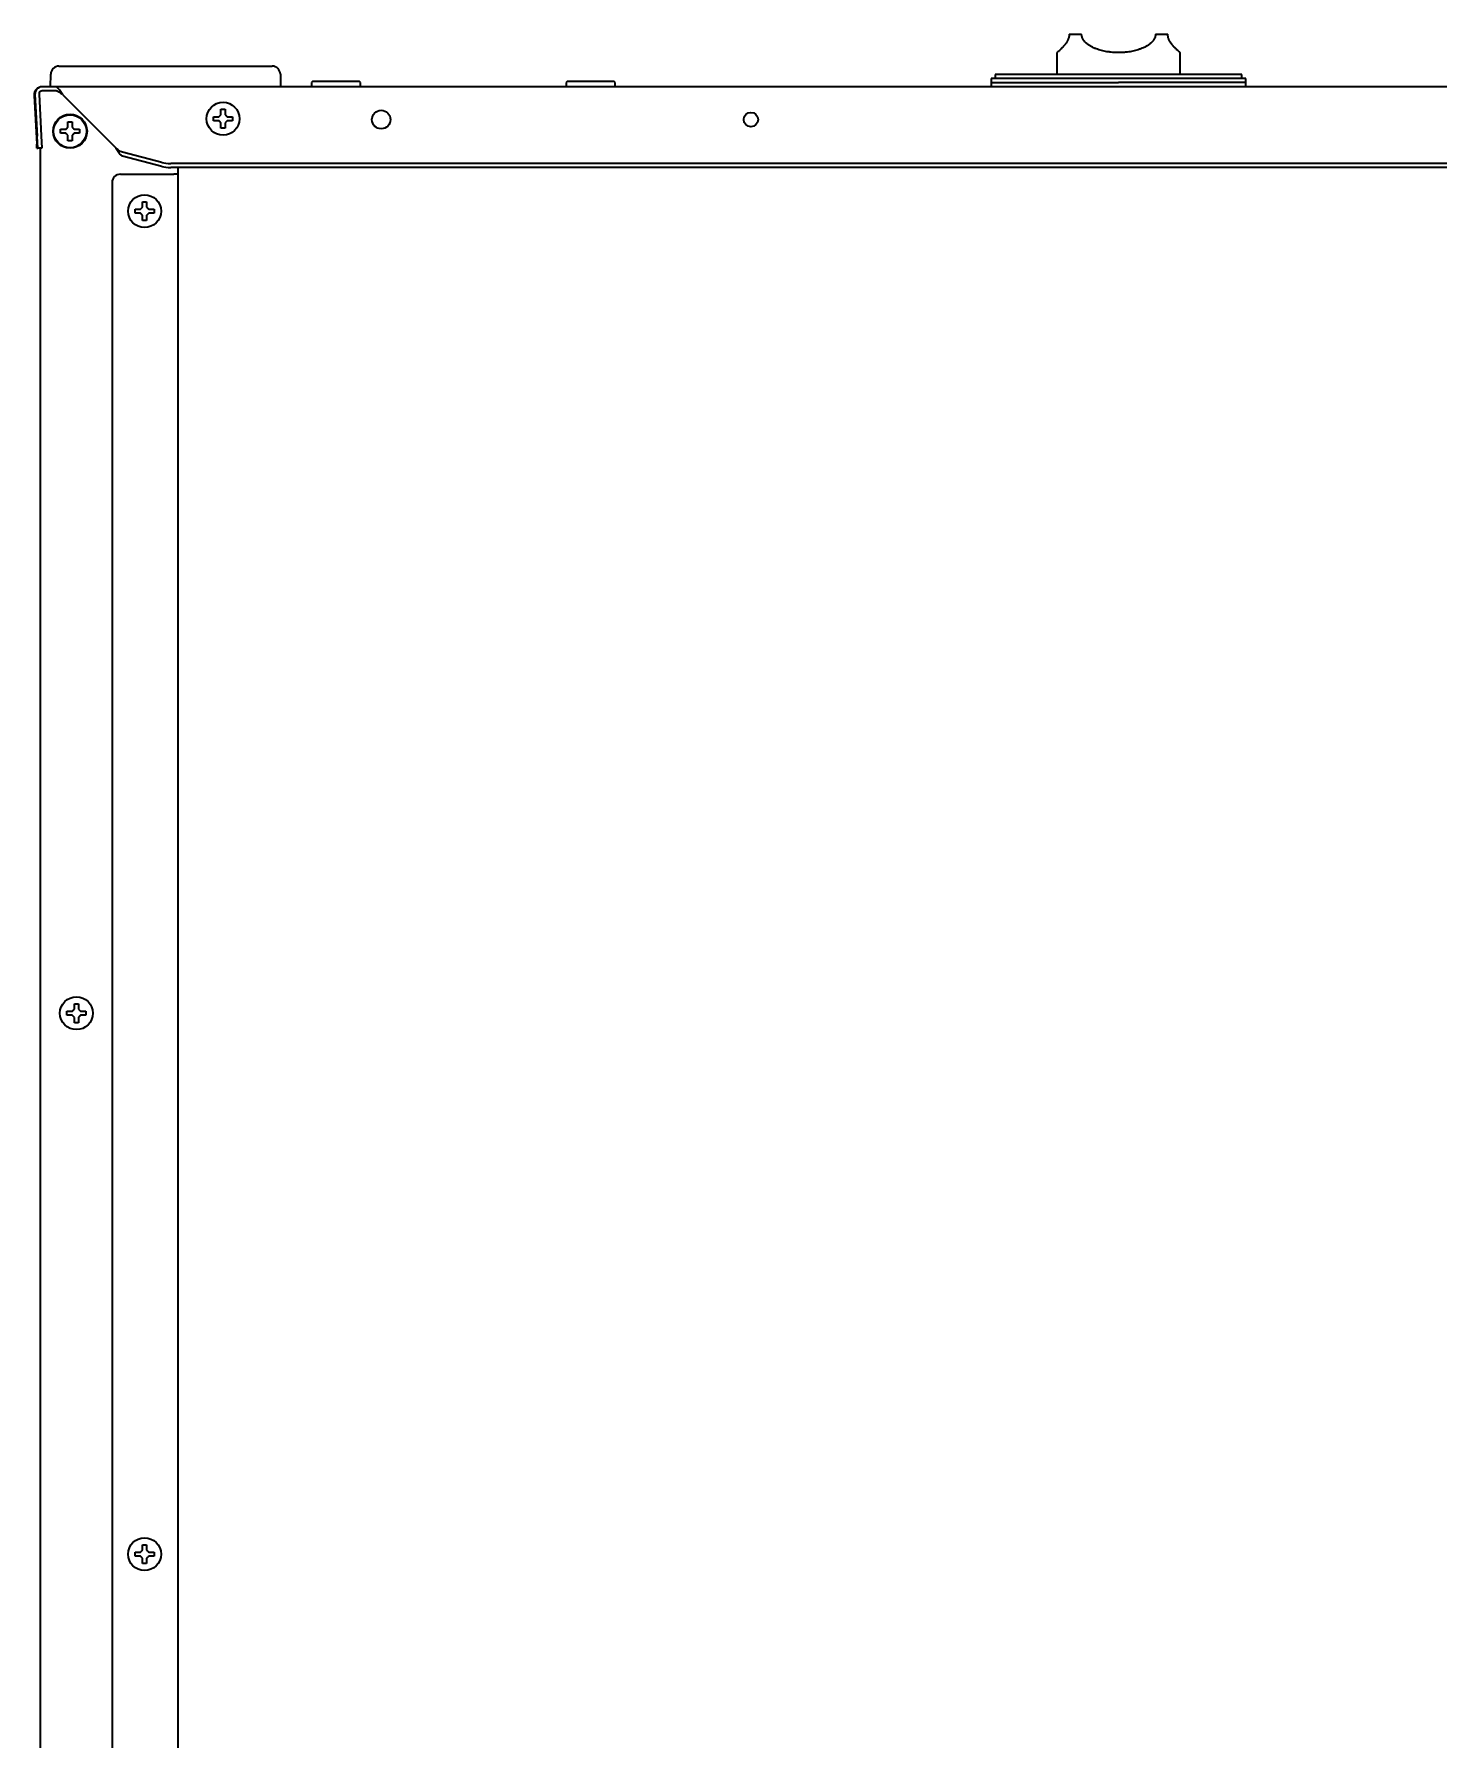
# Model space of a CAD drawing. Extents: x 5809 to 10669, y -850 to 3566.
# Drawn here: x 5819.1 to 6161.1, y 1686 to 2101.1 of the extents above; entities that cross this region are included whole.
import ezdxf

# ---------------------------------------------------------------- set-up
doc = ezdxf.new("R2010")
doc.units = 0
doc.header["$LTSCALE"] = 5
doc.layers.add('1', color=7, linetype='CONTINUOUS', true_color=0xffffff)

msp = doc.modelspace()

# ---------------------------------------------------------------- linework, layer by layer
at = {"layer": '1', "color": 7, "linetype": 'Continuous', "lineweight": 35}
for p, q in [((6071.07, 2101.13), (6074.07, 2101.13)), ((6092.07, 2101.13), (6095.07, 2101.13)), ((6068.07, 2096.63), (6068.07, 2091.32)), ((6098.07, 2091.32), (6098.07, 2096.63)), ((5825.13, 2093.33), (5830.12, 2093.33)), ((5830.12, 2093.33), (5872.02, 2093.33)), ((5872.02, 2093.33), (5877.02, 2093.33)), ((5824.07, 2088.33), (5821.07, 2088.33)), ((5823.07, 2088.33), (5823.13, 2091.36)), ((6677.07, 2088.33), (5824.07, 2088.33)), ((5879.02, 2091.36), (5879.07, 2088.33)), ((5886.82, 2089.58), (5886.57, 2089.33)), ((5886.57, 2089.33), (5886.57, 2088.33)), ((5898.32, 2089.58), (5886.82, 2089.58)), ((5898.57, 2089.33), (5898.32, 2089.58)), ((5898.57, 2088.33), (5898.57, 2089.33)), ((5948.82, 2089.58), (5948.57, 2089.33)), ((5948.57, 2089.33), (5948.57, 2088.33)), ((5960.32, 2089.58), (5948.82, 2089.58)), ((5960.57, 2089.33), (5960.32, 2089.58)), ((5960.57, 2088.33), (5960.57, 2089.33)), ((6083.07, 2090.33), (6052.07, 2090.33)), ((6052.07, 2090.33), (6052.07, 2089.33)), ((6052.07, 2089.33), (6052.07, 2088.33)), ((6052.07, 2089.33), (6083.07, 2089.33)), ((6113.07, 2091.33), (6053.07, 2091.33)), ((6053.07, 2091.33), (6053.07, 2090.33)), ((6114.07, 2090.33), (6083.07, 2090.33)), ((6114.07, 2089.33), (6083.07, 2089.33)), ((6113.07, 2090.33), (6113.07, 2091.33)), ((6114.07, 2089.33), (6114.07, 2090.33)), ((6114.07, 2088.33), (6114.07, 2089.33)), ((5819.08, 2086.22), (5819.7, 2074.32)), ((5819.27, 2086.43), (5819.8, 2076.32)), ((5820.27, 2086.48), (5820.8, 2076.37)), ((5824.07, 2087.33), (5821.07, 2087.33)), ((5826.07, 2086.33), (5839.07, 2073.33)), ((5862.77, 2080.53), (5862.77, 2081.03)), ((5862.77, 2080.03), (5862.77, 2080.53)), ((5867.37, 2081.03), (5867.37, 2080.53)), ((5867.37, 2080.53), (5867.37, 2080.03)), ((5819.96, 2073.33), (5819.8, 2076.32)), ((5820.8, 2076.37), (5820.96, 2073.38)), ((5825.52, 2077.48), (5825.52, 2077.98)), ((5825.52, 2076.98), (5825.52, 2077.48)), ((5830.12, 2077.98), (5830.12, 2077.48)), ((5830.12, 2077.48), (5830.12, 2076.98)), ((5819.75, 2073.33), (5819.7, 2074.32)), ((5819.75, 2073.33), (5819.96, 2073.34)), ((5820.96, 2073.38), (5819.96, 2073.33)), ((5820.57, 2073.35), (5820.57, 1373.93)), ((5850.19, 2069.88), (5840.61, 2072.36)), ((5850.19, 2068.91), (5840.61, 2071.39)), ((6648.83, 2069.65), (5852.32, 2069.65)), ((6648.83, 2068.69), (5852.32, 2068.69)), ((5854.07, 2068.68), (5854.07, 1387.03)), ((5838.07, 2065.03), (5838.07, 1376.53)), ((5840.07, 2067.03), (5853.07, 2067.03)), ((5854.07, 2067.03), (5853.07, 2067.03)), ((5843.67, 2058.03), (5843.67, 2058.53)), ((5843.67, 2057.53), (5843.67, 2058.03)), ((5848.27, 2058.53), (5848.27, 2058.03)), ((5848.27, 2058.03), (5848.27, 2057.53)), ((5827.07, 1862.83), (5827.07, 1863.33)), ((5827.07, 1862.33), (5827.07, 1862.83)), ((5831.67, 1863.33), (5831.67, 1862.83)), ((5831.67, 1862.83), (5831.67, 1862.33)), ((5843.67, 1731.18), (5843.67, 1731.68)), ((5843.67, 1730.68), (5843.67, 1731.18)), ((5848.27, 1731.68), (5848.27, 1731.18)), ((5848.27, 1731.18), (5848.27, 1730.68))]:
    msp.add_line(p, q, dxfattribs=at)
for centre, radius in [((5865.07, 2080.53), 4), ((5827.82, 2077.48), 4.13), ((5827.82, 2077.48), 4), ((5903.57, 2080.33), 2.25), ((5993.57, 2080.33), 1.75), ((5845.97, 2058.03), 4), ((5829.37, 1862.83), 4), ((5845.97, 1731.18), 4)]:
    msp.add_circle(centre, radius, dxfattribs=at)
for centre, radius, start, end in [((5825.13, 2091.33), 2, 90, 179), ((5877.02, 2091.33), 2, 1, 90), ((5821.07, 2086.33), 2, 90, 183), ((5821.07, 2086.53), 1.8, 90, 183), ((5821.07, 2086.53), 0.8, 90, 183), ((5840.07, 2065.03), 2, 90, 180)]:
    msp.add_arc(centre, radius, start, end, dxfattribs=at)
for centre in [(5852.32, 2070.43), (5852.32, 2069.46)]:
    msp.add_ellipse(centre, major_axis=(-3, 0), ratio=0.258819, start_param=0.785398, end_param=1.570796, dxfattribs=at)
for points, knots in [([(6071.07, 2101.13), (6071.07, 2101.07), (6071.07, 2101.01), (6071.06, 2100.89), (6071.06, 2100.83), (6071.04, 2100.65), (6071.02, 2100.54), (6070.97, 2100.31), (6070.93, 2100.21), (6070.86, 2100), (6070.83, 2099.9), (6070.77, 2099.78), (6070.76, 2099.76), (6070.74, 2099.71), (6070.73, 2099.69), (6070.7, 2099.62), (6070.68, 2099.57), (6070.61, 2099.44), (6070.56, 2099.36), (6070.47, 2099.19), (6070.42, 2099.12), (6070.32, 2098.97), (6070.27, 2098.89), (6070.2, 2098.79), (6070.17, 2098.76), (6070.12, 2098.69), (6070.1, 2098.66), (6070.02, 2098.56), (6069.97, 2098.5), (6069.87, 2098.38), (6069.82, 2098.32), (6069.73, 2098.21), (6069.68, 2098.15), (6069.44, 2097.89), (6069.27, 2097.71), (6069.06, 2097.51), (6069.02, 2097.47), (6068.94, 2097.4), (6068.83, 2097.29), (6068.73, 2097.2), (6068.54, 2097.02), (6068.43, 2096.93), (6068.32, 2096.83), (6068.29, 2096.81), (6068.26, 2096.78), (6068.24, 2096.77), (6068.23, 2096.76), (6068.19, 2096.72), (6068.13, 2096.68), (6068.1, 2096.65), (6068.08, 2096.63), (6068.07, 2096.63), (6068.07, 2096.63)], [0, 0, 0, 0, 0.015661, 0.015661, 0.031322, 0.031322, 0.062644, 0.062644, 0.093966, 0.093966, 0.125288, 0.125288, 0.133118, 0.133118, 0.140949, 0.140949, 0.15661, 0.15661, 0.187932, 0.187932, 0.219254, 0.219254, 0.250576, 0.250576, 0.266237, 0.266237, 0.281898, 0.281898, 0.31322, 0.31322, 0.344542, 0.344542, 0.375864, 0.375864, 0.501151, 0.501151, 0.532473, 0.532473, 0.563795, 0.626439, 0.626439, 0.751727, 0.751727, 0.783049, 0.79871, 0.79871, 0.814371, 0.814371, 0.877015, 0.939659, 0.939659, 1, 1, 1, 1]), ([(6092.07, 2101.13), (6092.07, 2101.07), (6092.07, 2101.01), (6092.06, 2100.89), (6092.05, 2100.83), (6092.03, 2100.65), (6092, 2100.54), (6091.93, 2100.31), (6091.88, 2100.2), (6091.79, 2100), (6091.73, 2099.9), (6091.65, 2099.75), (6091.61, 2099.71), (6091.55, 2099.62), (6091.52, 2099.57), (6091.42, 2099.44), (6091.35, 2099.35), (6091.2, 2099.19), (6091.13, 2099.11), (6090.97, 2098.96), (6090.89, 2098.89), (6090.76, 2098.79), (6090.72, 2098.75), (6090.64, 2098.69), (6090.59, 2098.65), (6090.46, 2098.56), (6090.37, 2098.49), (6090.1, 2098.31), (6089.92, 2098.2), (6089.54, 2097.99), (6089.34, 2097.89), (6088.94, 2097.71), (6088.74, 2097.63), (6088.42, 2097.51), (6088.32, 2097.47), (6088.11, 2097.39), (6088, 2097.36), (6087.67, 2097.26), (6087.46, 2097.19), (6086.8, 2097.02), (6086.35, 2096.93), (6085.66, 2096.81), (6085.43, 2096.78), (6085.08, 2096.74), (6084.9, 2096.72), (6084.73, 2096.7), (6084.61, 2096.69), (6084.55, 2096.69), (6084.02, 2096.64), (6083.54, 2096.63), (6082.6, 2096.63), (6082.13, 2096.64), (6081.42, 2096.7), (6081.19, 2096.72), (6080.84, 2096.77), (6080.72, 2096.78), (6080.49, 2096.82), (6080.37, 2096.83), (6079.8, 2096.93), (6079.35, 2097.02), (6078.69, 2097.19), (6078.47, 2097.26), (6078.04, 2097.39), (6077.83, 2097.47), (6077.52, 2097.58), (6077.42, 2097.62), (6077.21, 2097.71), (6077.11, 2097.75), (6076.81, 2097.89), (6076.61, 2097.99), (6076.32, 2098.15), (6076.23, 2098.2), (6076.04, 2098.31), (6075.95, 2098.37), (6075.77, 2098.49), (6075.68, 2098.56), (6075.55, 2098.65), (6075.51, 2098.69), (6075.42, 2098.75), (6075.38, 2098.79), (6075.26, 2098.89), (6075.18, 2098.96), (6075.02, 2099.11), (6074.94, 2099.19), (6074.8, 2099.35), (6074.73, 2099.44), (6074.63, 2099.57), (6074.59, 2099.62), (6074.53, 2099.71), (6074.5, 2099.75), (6074.41, 2099.9), (6074.36, 2100), (6074.29, 2100.15), (6074.26, 2100.2), (6074.23, 2100.29), (6074.22, 2100.31), (6074.2, 2100.37), (6074.19, 2100.4), (6074.15, 2100.54), (6074.12, 2100.65), (6074.09, 2100.83), (6074.09, 2100.89), (6074.08, 2100.98), (6074.08, 2101.01), (6074.07, 2101.07), (6074.07, 2101.1), (6074.07, 2101.13)], [0, 0, 0, 0, 0.007812, 0.007812, 0.015625, 0.015625, 0.03125, 0.03125, 0.046875, 0.046875, 0.0625, 0.0625, 0.070312, 0.070312, 0.078125, 0.078125, 0.09375, 0.09375, 0.109375, 0.109375, 0.125, 0.125, 0.132812, 0.132812, 0.140625, 0.140625, 0.15625, 0.15625, 0.1875, 0.1875, 0.21875, 0.21875, 0.25, 0.25, 0.265625, 0.265625, 0.28125, 0.28125, 0.3125, 0.3125, 0.375, 0.375, 0.40625, 0.40625, 0.421875, 0.429687, 0.429687, 0.4375, 0.4375, 0.5, 0.5, 0.5625, 0.5625, 0.59375, 0.59375, 0.609375, 0.609375, 0.625, 0.625, 0.6875, 0.6875, 0.71875, 0.71875, 0.75, 0.75, 0.765625, 0.765625, 0.78125, 0.78125, 0.8125, 0.8125, 0.828125, 0.828125, 0.84375, 0.84375, 0.859375, 0.859375, 0.867187, 0.867187, 0.875, 0.875, 0.890625, 0.890625, 0.90625, 0.90625, 0.921875, 0.921875, 0.929688, 0.929688, 0.9375, 0.9375, 0.953125, 0.953125, 0.960938, 0.960938, 0.964844, 0.964844, 0.96875, 0.96875, 0.984375, 0.984375, 0.992188, 0.992188, 0.996094, 0.996094, 1, 1, 1, 1]), ([(6098.07, 2096.63), (6098.07, 2096.63), (6098.05, 2096.64), (6097.98, 2096.7), (6097.95, 2096.72), (6097.89, 2096.78), (6097.85, 2096.81), (6097.78, 2096.87), (6097.75, 2096.9), (6097.71, 2096.93), (6097.68, 2096.96), (6097.67, 2096.97), (6097.6, 2097.03), (6097.48, 2097.13), (6097.35, 2097.26), (6097.2, 2097.4), (6097.13, 2097.47), (6096.96, 2097.63), (6096.88, 2097.71), (6096.7, 2097.89), (6096.61, 2097.99), (6096.49, 2098.12), (6096.47, 2098.15), (6096.42, 2098.2), (6096.4, 2098.23), (6096.32, 2098.32), (6096.27, 2098.37), (6096.13, 2098.55), (6096.03, 2098.68), (6095.9, 2098.86), (6095.88, 2098.89), (6095.83, 2098.97), (6095.8, 2099), (6095.73, 2099.12), (6095.68, 2099.19), (6095.58, 2099.36), (6095.54, 2099.44), (6095.45, 2099.61), (6095.4, 2099.71), (6095.35, 2099.83), (6095.34, 2099.85), (6095.32, 2099.9), (6095.29, 2099.97), (6095.26, 2100.05), (6095.21, 2100.2), (6095.18, 2100.31), (6095.14, 2100.48), (6095.13, 2100.54), (6095.11, 2100.65), (6095.1, 2100.71), (6095.08, 2100.89), (6095.07, 2101.01), (6095.07, 2101.13)], [0, 0, 0, 0, 0.124495, 0.124495, 0.187031, 0.187031, 0.249567, 0.249567, 0.280835, 0.296469, 0.296469, 0.312103, 0.312103, 0.374639, 0.437175, 0.437175, 0.499711, 0.499711, 0.562247, 0.562247, 0.624783, 0.624783, 0.640418, 0.640418, 0.656052, 0.656052, 0.68732, 0.68732, 0.749856, 0.749856, 0.76549, 0.76549, 0.781124, 0.781124, 0.812392, 0.812392, 0.84366, 0.84366, 0.874928, 0.874928, 0.882745, 0.882745, 0.890562, 0.906196, 0.906196, 0.937464, 0.937464, 0.953098, 0.953098, 0.968732, 0.968732, 1, 1, 1, 1]), ([(5826.07, 2086.33), (5825.99, 2086.39), (5825.91, 2086.46), (5825.74, 2086.59), (5825.66, 2086.65), (5825.49, 2086.77), (5825.41, 2086.83), (5825.24, 2086.94), (5825.16, 2086.99), (5824.99, 2087.08), (5824.91, 2087.12), (5824.74, 2087.19), (5824.66, 2087.22), (5824.49, 2087.28), (5824.41, 2087.29), (5824.24, 2087.32), (5824.16, 2087.33), (5824.07, 2087.33)], [0, 0, 0, 0, 0.125, 0.125, 0.25, 0.25, 0.375, 0.375, 0.5, 0.5, 0.625, 0.625, 0.75, 0.75, 0.875, 0.875, 1, 1, 1, 1]), ([(5862.77, 2081.03), (5862.98, 2081.03), (5863.19, 2081.03), (5863.51, 2081.03), (5863.62, 2081.03), (5863.84, 2081.03), (5863.96, 2081.03), (5864.07, 2081.03)], [0, 0, 0, 0, 0.5, 0.5, 0.75, 0.75, 1, 1, 1, 1]), ([(5865.57, 2082.83), (5865.57, 2082.62), (5865.57, 2082.41), (5865.57, 2082.09), (5865.57, 2081.98), (5865.57, 2081.75), (5865.57, 2081.64), (5865.57, 2081.53)], [0, 0, 0, 0, 0.5, 0.5, 0.75, 0.75, 1, 1, 1, 1]), ([(5867.37, 2080.03), (5867.17, 2080.03), (5866.96, 2080.03), (5866.64, 2080.03), (5866.53, 2080.03), (5866.3, 2080.03), (5866.19, 2080.03), (5866.07, 2080.03)], [0, 0, 0, 0, 0.5, 0.5, 0.75, 0.75, 1, 1, 1, 1]), ([(5825.52, 2077.98), (5825.73, 2077.98), (5825.94, 2077.98), (5826.26, 2077.98), (5826.37, 2077.98), (5826.59, 2077.98), (5826.71, 2077.98), (5826.82, 2077.98)], [0, 0, 0, 0, 0.5, 0.5, 0.75, 0.75, 1, 1, 1, 1]), ([(5827.32, 2075.18), (5827.32, 2075.38), (5827.32, 2075.59), (5827.32, 2075.91), (5827.32, 2076.02), (5827.32, 2076.25), (5827.32, 2076.36), (5827.32, 2076.48)], [0, 0, 0, 0, 0.5, 0.5, 0.75, 0.75, 1, 1, 1, 1]), ([(5828.32, 2079.78), (5828.32, 2079.57), (5828.32, 2079.36), (5828.32, 2079.04), (5828.32, 2078.93), (5828.32, 2078.7), (5828.32, 2078.59), (5828.32, 2078.48)], [0, 0, 0, 0, 0.5, 0.5, 0.75, 0.75, 1, 1, 1, 1]), ([(5830.12, 2076.98), (5829.92, 2076.98), (5829.71, 2076.98), (5829.39, 2076.98), (5829.28, 2076.98), (5829.05, 2076.98), (5828.94, 2076.98), (5828.82, 2076.98)], [0, 0, 0, 0, 0.5, 0.5, 0.75, 0.75, 1, 1, 1, 1]), ([(5864.57, 2078.23), (5864.57, 2078.43), (5864.57, 2078.64), (5864.57, 2078.96), (5864.57, 2079.07), (5864.57, 2079.3), (5864.57, 2079.41), (5864.57, 2079.53)], [0, 0, 0, 0, 0.5, 0.5, 0.75, 0.75, 1, 1, 1, 1]), ([(5840.61, 2071.39), (5840.54, 2071.42), (5840.48, 2071.46), (5840.35, 2071.55), (5840.29, 2071.6), (5840.16, 2071.72), (5840.1, 2071.79), (5839.97, 2071.94), (5839.9, 2072.02), (5839.78, 2072.2), (5839.71, 2072.29), (5839.58, 2072.48), (5839.52, 2072.58), (5839.39, 2072.79), (5839.33, 2072.89), (5839.2, 2073.11), (5839.14, 2073.22), (5839.07, 2073.33)], [0, 0, 0, 0, 0.125, 0.125, 0.25, 0.25, 0.375, 0.375, 0.5, 0.5, 0.625, 0.625, 0.75, 0.75, 0.875, 0.875, 1, 1, 1, 1]), ([(5846.47, 2060.33), (5846.47, 2060.12), (5846.47, 2059.91), (5846.47, 2059.59), (5846.47, 2059.48), (5846.47, 2059.25), (5846.47, 2059.14), (5846.47, 2059.03)], [0, 0, 0, 0, 0.5, 0.5, 0.75, 0.75, 1, 1, 1, 1]), ([(5843.67, 2058.53), (5843.88, 2058.53), (5844.09, 2058.53), (5844.41, 2058.53), (5844.52, 2058.53), (5844.74, 2058.53), (5844.86, 2058.53), (5844.97, 2058.53)], [0, 0, 0, 0, 0.5, 0.5, 0.75, 0.75, 1, 1, 1, 1]), ([(5845.47, 2055.73), (5845.47, 2055.93), (5845.47, 2056.14), (5845.47, 2056.46), (5845.47, 2056.57), (5845.47, 2056.8), (5845.47, 2056.91), (5845.47, 2057.03)], [0, 0, 0, 0, 0.5, 0.5, 0.75, 0.75, 1, 1, 1, 1]), ([(5848.27, 2057.53), (5848.07, 2057.53), (5847.86, 2057.53), (5847.54, 2057.53), (5847.43, 2057.53), (5847.2, 2057.53), (5847.09, 2057.53), (5846.97, 2057.53)], [0, 0, 0, 0, 0.5, 0.5, 0.75, 0.75, 1, 1, 1, 1]), ([(5829.87, 1865.13), (5829.87, 1864.92), (5829.87, 1864.71), (5829.87, 1864.39), (5829.87, 1864.28), (5829.87, 1864.05), (5829.87, 1863.94), (5829.87, 1863.83)], [0, 0, 0, 0, 0.5, 0.5, 0.75, 0.75, 1, 1, 1, 1]), ([(5827.07, 1863.33), (5827.28, 1863.33), (5827.49, 1863.33), (5827.81, 1863.33), (5827.92, 1863.33), (5828.14, 1863.33), (5828.26, 1863.33), (5828.37, 1863.33)], [0, 0, 0, 0, 0.5, 0.5, 0.75, 0.75, 1, 1, 1, 1]), ([(5828.87, 1860.53), (5828.87, 1860.73), (5828.87, 1860.94), (5828.87, 1861.26), (5828.87, 1861.37), (5828.87, 1861.6), (5828.87, 1861.71), (5828.87, 1861.83)], [0, 0, 0, 0, 0.5, 0.5, 0.75, 0.75, 1, 1, 1, 1]), ([(5831.67, 1862.33), (5831.47, 1862.33), (5831.26, 1862.33), (5830.94, 1862.33), (5830.83, 1862.33), (5830.6, 1862.33), (5830.49, 1862.33), (5830.37, 1862.33)], [0, 0, 0, 0, 0.5, 0.5, 0.75, 0.75, 1, 1, 1, 1]), ([(5843.67, 1731.68), (5843.88, 1731.68), (5844.09, 1731.68), (5844.41, 1731.68), (5844.52, 1731.68), (5844.74, 1731.68), (5844.86, 1731.68), (5844.97, 1731.68)], [0, 0, 0, 0, 0.5, 0.5, 0.75, 0.75, 1, 1, 1, 1]), ([(5846.47, 1733.48), (5846.47, 1733.27), (5846.47, 1733.06), (5846.47, 1732.74), (5846.47, 1732.63), (5846.47, 1732.4), (5846.47, 1732.29), (5846.47, 1732.18)], [0, 0, 0, 0, 0.5, 0.5, 0.75, 0.75, 1, 1, 1, 1]), ([(5845.47, 1728.88), (5845.47, 1729.08), (5845.47, 1729.29), (5845.47, 1729.61), (5845.47, 1729.72), (5845.47, 1729.95), (5845.47, 1730.06), (5845.47, 1730.18)], [0, 0, 0, 0, 0.5, 0.5, 0.75, 0.75, 1, 1, 1, 1]), ([(5848.27, 1730.68), (5848.07, 1730.68), (5847.86, 1730.68), (5847.54, 1730.68), (5847.43, 1730.68), (5847.2, 1730.68), (5847.09, 1730.68), (5846.97, 1730.68)], [0, 0, 0, 0, 0.5, 0.5, 0.75, 0.75, 1, 1, 1, 1])]:
    msp.add_open_spline(points, degree=3, knots=knots, dxfattribs=at)
for points in [[(5826.07, 2086.33), (5825.85, 2086.68), (5825.41, 2087.37), (5824.74, 2088.14), (5824.3, 2088.33), (5824.07, 2088.33)], [(5864.07, 2080.03), (5864.02, 2080.03), (5863.91, 2080.03), (5863.75, 2080.03), (5863.59, 2080.03), (5863.43, 2080.03), (5863.28, 2080.03), (5863.13, 2080.03), (5862.96, 2080.03), (5862.84, 2080.03), (5862.77, 2080.03)], [(5864.07, 2081.03), (5864.1, 2081.05), (5864.14, 2081.1), (5864.22, 2081.17), (5864.29, 2081.24), (5864.36, 2081.31), (5864.43, 2081.38), (5864.5, 2081.45), (5864.55, 2081.5), (5864.57, 2081.53)], [(5864.57, 2079.53), (5864.55, 2079.55), (5864.5, 2079.6), (5864.42, 2079.68), (5864.35, 2079.75), (5864.28, 2079.82), (5864.21, 2079.89), (5864.14, 2079.96), (5864.1, 2080), (5864.07, 2080.03)], [(5864.57, 2081.53), (5864.57, 2081.58), (5864.57, 2081.69), (5864.57, 2081.85), (5864.57, 2082.01), (5864.57, 2082.16), (5864.57, 2082.32), (5864.57, 2082.47), (5864.57, 2082.64), (5864.57, 2082.76), (5864.57, 2082.83)], [(5864.57, 2082.83), (5864.74, 2082.83), (5865.07, 2082.83), (5865.41, 2082.83), (5865.57, 2082.83)], [(5865.57, 2081.53), (5865.6, 2081.5), (5865.65, 2081.45), (5865.72, 2081.38), (5865.8, 2081.3), (5865.87, 2081.23), (5865.93, 2081.16), (5866, 2081.1), (5866.05, 2081.05), (5866.07, 2081.03)], [(5866.07, 2080.03), (5866.05, 2080), (5866, 2079.95), (5865.93, 2079.88), (5865.86, 2079.81), (5865.79, 2079.74), (5865.72, 2079.67), (5865.64, 2079.6), (5865.6, 2079.55), (5865.57, 2079.53)], [(5866.07, 2081.03), (5866.13, 2081.03), (5866.24, 2081.03), (5866.4, 2081.03), (5866.56, 2081.03), (5866.71, 2081.03), (5866.86, 2081.03), (5867.02, 2081.03), (5867.19, 2081.03), (5867.31, 2081.03), (5867.37, 2081.03)], [(5826.82, 2076.98), (5826.77, 2076.98), (5826.66, 2076.98), (5826.5, 2076.98), (5826.34, 2076.98), (5826.18, 2076.98), (5826.03, 2076.98), (5825.88, 2076.98), (5825.71, 2076.98), (5825.59, 2076.98), (5825.52, 2076.98)], [(5826.82, 2077.98), (5826.85, 2078), (5826.89, 2078.05), (5826.97, 2078.12), (5827.04, 2078.19), (5827.11, 2078.26), (5827.18, 2078.33), (5827.25, 2078.4), (5827.3, 2078.45), (5827.32, 2078.48)], [(5827.32, 2076.48), (5827.3, 2076.5), (5827.25, 2076.55), (5827.17, 2076.63), (5827.1, 2076.7), (5827.03, 2076.77), (5826.96, 2076.84), (5826.89, 2076.91), (5826.85, 2076.95), (5826.82, 2076.98)], [(5827.32, 2078.48), (5827.32, 2078.53), (5827.32, 2078.64), (5827.32, 2078.8), (5827.32, 2078.96), (5827.32, 2079.11), (5827.32, 2079.27), (5827.32, 2079.42), (5827.32, 2079.59), (5827.32, 2079.71), (5827.32, 2079.78)], [(5827.32, 2079.78), (5827.49, 2079.78), (5827.82, 2079.78), (5828.16, 2079.78), (5828.32, 2079.78)], [(5828.32, 2078.48), (5828.35, 2078.45), (5828.4, 2078.4), (5828.47, 2078.33), (5828.55, 2078.25), (5828.62, 2078.18), (5828.68, 2078.11), (5828.75, 2078.05), (5828.8, 2078), (5828.82, 2077.98)], [(5828.82, 2076.98), (5828.8, 2076.95), (5828.75, 2076.9), (5828.68, 2076.83), (5828.61, 2076.76), (5828.54, 2076.69), (5828.47, 2076.62), (5828.39, 2076.55), (5828.35, 2076.5), (5828.32, 2076.48)], [(5828.32, 2076.48), (5828.32, 2076.42), (5828.32, 2076.31), (5828.32, 2076.15), (5828.32, 2075.99), (5828.32, 2075.84), (5828.32, 2075.69), (5828.32, 2075.53), (5828.32, 2075.36), (5828.32, 2075.24), (5828.32, 2075.18)], [(5828.82, 2077.98), (5828.88, 2077.98), (5828.99, 2077.98), (5829.15, 2077.98), (5829.31, 2077.98), (5829.46, 2077.98), (5829.61, 2077.98), (5829.77, 2077.98), (5829.94, 2077.98), (5830.06, 2077.98), (5830.12, 2077.98)], [(5865.57, 2078.23), (5865.41, 2078.23), (5865.07, 2078.23), (5864.74, 2078.23), (5864.57, 2078.23)], [(5865.57, 2079.53), (5865.57, 2079.47), (5865.57, 2079.36), (5865.57, 2079.2), (5865.57, 2079.04), (5865.57, 2078.89), (5865.57, 2078.74), (5865.57, 2078.58), (5865.57, 2078.41), (5865.57, 2078.29), (5865.57, 2078.23)], [(5828.32, 2075.18), (5828.16, 2075.18), (5827.82, 2075.18), (5827.49, 2075.18), (5827.32, 2075.18)], [(5840.61, 2072.36), (5840.44, 2072.4), (5840.1, 2072.54), (5839.58, 2072.89), (5839.24, 2073.18), (5839.07, 2073.33)], [(5845.47, 2059.03), (5845.47, 2059.08), (5845.47, 2059.19), (5845.47, 2059.35), (5845.47, 2059.51), (5845.47, 2059.66), (5845.47, 2059.82), (5845.47, 2059.97), (5845.47, 2060.14), (5845.47, 2060.26), (5845.47, 2060.33)], [(5845.47, 2060.33), (5845.64, 2060.33), (5845.97, 2060.33), (5846.31, 2060.33), (5846.47, 2060.33)], [(5844.97, 2057.53), (5844.92, 2057.53), (5844.81, 2057.53), (5844.65, 2057.53), (5844.49, 2057.53), (5844.33, 2057.53), (5844.18, 2057.53), (5844.03, 2057.53), (5843.86, 2057.53), (5843.74, 2057.53), (5843.67, 2057.53)], [(5844.97, 2058.53), (5845, 2058.55), (5845.04, 2058.6), (5845.12, 2058.67), (5845.19, 2058.74), (5845.26, 2058.81), (5845.33, 2058.88), (5845.4, 2058.95), (5845.45, 2059), (5845.47, 2059.03)], [(5845.47, 2057.03), (5845.45, 2057.05), (5845.4, 2057.1), (5845.32, 2057.18), (5845.25, 2057.25), (5845.18, 2057.32), (5845.11, 2057.39), (5845.04, 2057.46), (5845, 2057.5), (5844.97, 2057.53)], [(5846.47, 2055.73), (5846.31, 2055.73), (5845.97, 2055.73), (5845.64, 2055.73), (5845.47, 2055.73)], [(5846.47, 2059.03), (5846.5, 2059), (5846.55, 2058.95), (5846.62, 2058.88), (5846.7, 2058.8), (5846.77, 2058.73), (5846.83, 2058.66), (5846.9, 2058.6), (5846.95, 2058.55), (5846.97, 2058.53)], [(5846.97, 2057.53), (5846.95, 2057.5), (5846.9, 2057.45), (5846.83, 2057.38), (5846.76, 2057.31), (5846.69, 2057.24), (5846.62, 2057.17), (5846.54, 2057.1), (5846.5, 2057.05), (5846.47, 2057.03)], [(5846.47, 2057.03), (5846.47, 2056.97), (5846.47, 2056.86), (5846.47, 2056.7), (5846.47, 2056.54), (5846.47, 2056.39), (5846.47, 2056.24), (5846.47, 2056.08), (5846.47, 2055.91), (5846.47, 2055.79), (5846.47, 2055.73)], [(5846.97, 2058.53), (5847.03, 2058.53), (5847.14, 2058.53), (5847.3, 2058.53), (5847.46, 2058.53), (5847.61, 2058.53), (5847.76, 2058.53), (5847.92, 2058.53), (5848.09, 2058.53), (5848.21, 2058.53), (5848.27, 2058.53)], [(5828.87, 1863.83), (5828.87, 1863.88), (5828.87, 1863.99), (5828.87, 1864.15), (5828.87, 1864.31), (5828.87, 1864.46), (5828.87, 1864.62), (5828.87, 1864.77), (5828.87, 1864.94), (5828.87, 1865.06), (5828.87, 1865.13)], [(5828.87, 1865.13), (5829.04, 1865.13), (5829.37, 1865.13), (5829.71, 1865.13), (5829.87, 1865.13)], [(5828.37, 1862.33), (5828.32, 1862.33), (5828.21, 1862.33), (5828.05, 1862.33), (5827.89, 1862.33), (5827.73, 1862.33), (5827.58, 1862.33), (5827.43, 1862.33), (5827.26, 1862.33), (5827.14, 1862.33), (5827.07, 1862.33)], [(5828.37, 1863.33), (5828.4, 1863.35), (5828.44, 1863.4), (5828.52, 1863.47), (5828.59, 1863.54), (5828.66, 1863.61), (5828.73, 1863.68), (5828.8, 1863.75), (5828.85, 1863.8), (5828.87, 1863.83)], [(5828.87, 1861.83), (5828.85, 1861.85), (5828.8, 1861.9), (5828.72, 1861.98), (5828.65, 1862.05), (5828.58, 1862.12), (5828.51, 1862.19), (5828.44, 1862.26), (5828.4, 1862.3), (5828.37, 1862.33)], [(5829.87, 1860.53), (5829.71, 1860.53), (5829.37, 1860.53), (5829.04, 1860.53), (5828.87, 1860.53)], [(5829.87, 1863.83), (5829.9, 1863.8), (5829.95, 1863.75), (5830.02, 1863.68), (5830.1, 1863.6), (5830.17, 1863.53), (5830.23, 1863.46), (5830.3, 1863.4), (5830.35, 1863.35), (5830.37, 1863.33)], [(5830.37, 1862.33), (5830.35, 1862.3), (5830.3, 1862.25), (5830.23, 1862.18), (5830.16, 1862.11), (5830.09, 1862.04), (5830.02, 1861.97), (5829.94, 1861.9), (5829.9, 1861.85), (5829.87, 1861.83)], [(5829.87, 1861.83), (5829.87, 1861.77), (5829.87, 1861.66), (5829.87, 1861.5), (5829.87, 1861.34), (5829.87, 1861.19), (5829.87, 1861.04), (5829.87, 1860.88), (5829.87, 1860.71), (5829.87, 1860.59), (5829.87, 1860.53)], [(5830.37, 1863.33), (5830.43, 1863.33), (5830.54, 1863.33), (5830.7, 1863.33), (5830.86, 1863.33), (5831.01, 1863.33), (5831.16, 1863.33), (5831.32, 1863.33), (5831.49, 1863.33), (5831.61, 1863.33), (5831.67, 1863.33)], [(5844.97, 1731.68), (5845, 1731.7), (5845.04, 1731.75), (5845.12, 1731.82), (5845.19, 1731.89), (5845.26, 1731.96), (5845.33, 1732.03), (5845.4, 1732.1), (5845.45, 1732.15), (5845.47, 1732.18)], [(5845.47, 1732.18), (5845.47, 1732.23), (5845.47, 1732.34), (5845.47, 1732.5), (5845.47, 1732.66), (5845.47, 1732.81), (5845.47, 1732.97), (5845.47, 1733.12), (5845.47, 1733.29), (5845.47, 1733.41), (5845.47, 1733.48)], [(5845.47, 1733.48), (5845.64, 1733.48), (5845.97, 1733.48), (5846.31, 1733.48), (5846.47, 1733.48)], [(5846.47, 1732.18), (5846.5, 1732.15), (5846.55, 1732.1), (5846.62, 1732.03), (5846.7, 1731.95), (5846.77, 1731.88), (5846.83, 1731.81), (5846.9, 1731.75), (5846.95, 1731.7), (5846.97, 1731.68)], [(5846.97, 1731.68), (5847.03, 1731.68), (5847.14, 1731.68), (5847.3, 1731.68), (5847.46, 1731.68), (5847.61, 1731.68), (5847.76, 1731.68), (5847.92, 1731.68), (5848.09, 1731.68), (5848.21, 1731.68), (5848.27, 1731.68)], [(5844.97, 1730.68), (5844.92, 1730.68), (5844.81, 1730.68), (5844.65, 1730.68), (5844.49, 1730.68), (5844.33, 1730.68), (5844.18, 1730.68), (5844.03, 1730.68), (5843.86, 1730.68), (5843.74, 1730.68), (5843.67, 1730.68)], [(5845.47, 1730.18), (5845.45, 1730.2), (5845.4, 1730.25), (5845.32, 1730.33), (5845.25, 1730.4), (5845.18, 1730.47), (5845.11, 1730.54), (5845.04, 1730.61), (5845, 1730.65), (5844.97, 1730.68)], [(5846.47, 1728.88), (5846.31, 1728.88), (5845.97, 1728.88), (5845.64, 1728.88), (5845.47, 1728.88)], [(5846.97, 1730.68), (5846.95, 1730.65), (5846.9, 1730.6), (5846.83, 1730.53), (5846.76, 1730.46), (5846.69, 1730.39), (5846.62, 1730.32), (5846.54, 1730.25), (5846.5, 1730.2), (5846.47, 1730.18)], [(5846.47, 1730.18), (5846.47, 1730.12), (5846.47, 1730.01), (5846.47, 1729.85), (5846.47, 1729.69), (5846.47, 1729.54), (5846.47, 1729.39), (5846.47, 1729.23), (5846.47, 1729.06), (5846.47, 1728.94), (5846.47, 1728.88)]]:
    msp.add_open_spline(points, degree=3, dxfattribs=at)

doc.saveas('drawing.dxf')
